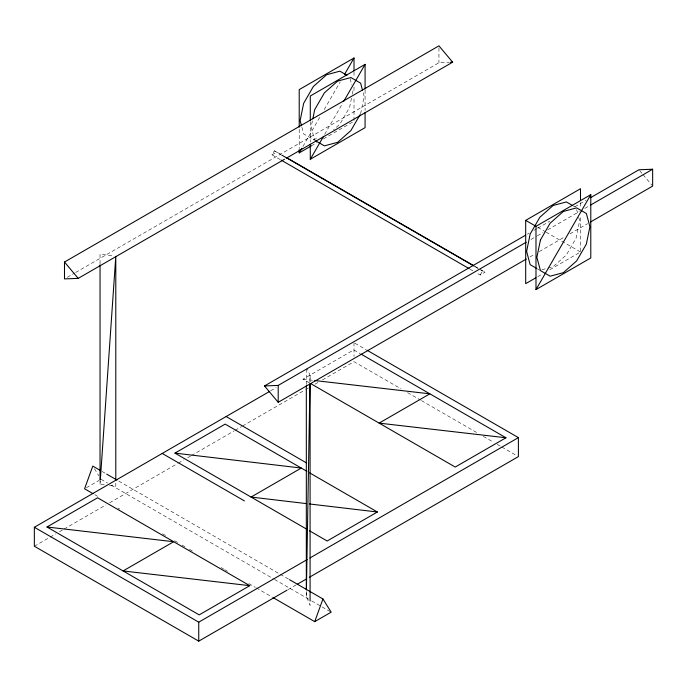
<?xml version="1.0" encoding="UTF-8"?>
<svg xmlns="http://www.w3.org/2000/svg" width="687" height="687" viewBox="0 0 687 687"><rect width="100%" height="100%" fill="white"/><g stroke="black" fill="none" stroke-linecap="round" stroke-linejoin="round"><path stroke-width="0.52" stroke-dasharray="3.44 2.58" d="M104.244 484.653L100.044 484.069L100.044 480.866M100.044 263.799L100.044 254.173L113.699 256.053M306.325 596.239L306.325 590.897L306.325 596.239L310.086 605.333L310.086 602.13M306.325 384.522L306.325 368.481M309.974 381.869L310.086 375.437L307.072 368.163M100.044 484.069L100.268 480.866M312.396 120.886L311.142 127.009L314.698 140.268L303.663 133.905L301.756 126.76M351.469 98.198L349.589 107.387L339.885 124.201L333.642 129.731M352.302 94.119L353.135 90.031M360.615 113.759L364.162 96.403L362.796 91.302M302.933 146.434L319.962 116.953M324.212 109.576L340.177 81.933M324.65 134.403L342.736 103.076M280.287 159.616L271.958 154.807L274.396 150.831L280.528 154.128M480.187 275.023L482.626 271.047L485.056 272.215L480.187 275.023L476.529 272.919M271.958 154.807L276.827 151.999M67.274 277.299L74.711 273.005M75.639 272.473L438.941 62.723L449.478 62.311M311.288 145.919L316.862 142.698M323.362 138.946L354.011 121.255L354.011 96.584M86.399 487.718L99.186 480.333M527.453 234.13L529.308 233.056M533.954 230.377L536.745 228.771M537.672 228.23L549.755 221.257M574.839 206.77L585.985 200.338M530.931 239.505L536.504 236.285M537.432 235.753L543.013 232.532M547.659 229.844L579.244 211.613M584.817 208.393L589.463 205.705M270.609 390.86L276.165 387.648M309.502 382.934L303.01 379.181L353.753 349.889L360.246 353.642M530.003 256.912L534.649 254.233M539.295 251.554L565.307 236.526M569.952 233.846L587.608 223.653M34.35 546.242L49.215 537.663M50.151 537.122L55.724 533.902M59.443 531.755L63.152 529.608M64.089 529.076L105.901 504.936M109.619 502.79L177.452 463.622M178.38 463.09L183.953 459.869M187.671 457.722L190.462 456.116M191.39 455.575L234.13 430.895M235.066 430.363L241.566 426.61M242.494 426.069L304.753 390.13M305.681 389.589L308.472 387.983M314.972 384.222L318.691 382.084M322.409 379.937L354.003 361.697L401.105 388.885M537.766 276.681L542.412 273.993M549.84 269.708L580.498 252.009L580.498 216.62M287.947 589.652L296.312 584.826M313.366 139.504L316.432 138.688M541.906 269.725L546.998 268.359M548.02 268.085L553.121 266.719L566.38 254.963L576.084 238.157L579.63 220.802L578.265 215.701M303.01 379.181L313.667 380.418M109.499 485.374L115.794 486.241L115.794 483.038M573.224 205.894L575.199 207.036M537.766 227.345L545.203 231.631M546.131 232.172L580.498 252.009M537.217 268.746L539.862 270.266M475 266.41L485.056 272.215M274.396 150.831L280.871 154.566M475.31 266.822L479.878 269.467M480.797 269.991L482.626 271.047M470.131 269.218L472.871 270.807M354.93 343.242L366.008 349.64M407.571 392.62L420.496 400.083M421.423 400.615L476.838 432.612M483.304 436.339L493.464 442.205M497.156 444.343L500.849 446.473M501.768 447.005L516.547 455.541M102.08 471.454L105.789 473.601M118.782 481.098L279.326 573.791M280.253 574.332L288.609 579.15M101.015 479.277L107.507 483.03M111.225 485.177L273.624 578.935M274.56 579.476L310.747 600.369M311.675 600.902L331.168 612.16M94.78 494.666L97.571 496.272M117.984 508.062L119.839 509.136M162.527 533.782L166.245 535.92M174.592 540.746L178.302 542.885M182.021 545.031L185.73 547.17M189.44 549.317L193.159 551.463M220.999 567.531L223.782 569.137M224.709 569.678L227.491 571.283M248.84 583.606L255.332 587.359M256.26 587.892L272.035 597.003M639.631 170.574L642.379 173.845M643.058 174.661L651.963 185.284M94.437 468.732L98.825 475.765M576.625 209.578L577.99 214.679M350.13 78.816L351.77 84.939M580.498 202.682L580.498 208.041M438.941 47.953L438.941 62.723M365.08 90.109L365.08 110.487M354.011 71.92L354.011 77.279M354.011 86.931L354.011 92.298M354.003 342.71L354.003 356.424M310.284 121.745L310.284 142.123M310.086 375.437L310.086 381.852M299.214 129.293L299.214 148.598"/><path stroke-width="1.03" d="M100.044 479.792L100.044 264.864M306.325 589.824L306.325 385.587M306.428 589.807L309.94 384.007M100.336 479.792L115.794 256.345L115.794 479.827M312.817 118.842L314.698 109.654L324.401 92.848L337.652 81.092L350.911 77.545L360.615 83.144L362.53 90.28M272.962 597.535L314.723 621.649L322.942 598.978L289.536 579.682M311.288 145.919L299.214 152.892L301.868 148.28M344.436 74.565L354.011 57.974L299.214 89.611L299.214 127.147M365.08 112.634L365.08 127.645L310.284 159.281L323.586 136.249M343.801 101.229L365.08 64.372L310.284 96.008L310.284 120.672M360.1 114.643L350.911 130.564L337.652 142.321L324.401 145.867L315.573 140.775M535.989 289.588L590.786 194.679L535.989 226.315L535.989 289.588L590.786 257.951L590.786 194.679M284.461 159.29L78.189 278.381L64.492 278.905L64.492 262.03L438.941 45.849L452.639 62.191L286.316 158.216M535.912 277.754L525.692 283.645L525.692 220.372L580.498 188.736L580.498 200.535M526.285 259.059L278.201 402.29L264.504 385.948L525.589 235.203M590.631 197.65L638.953 169.758L652.65 169.234L652.65 186.1L590.399 222.047M264.504 385.948L278.201 385.416L526.285 242.185M590.399 205.173L652.65 169.234M287.02 590.185L198.741 641.151L34.35 546.242L34.35 527.264L269.682 391.392M46.982 526.998L97.588 497.783L249.785 585.668L199.196 614.882L46.982 526.998L173.691 541.725L123.085 570.94L249.785 585.668M306.745 529.213L174.945 453.119L225.181 424.111L306.857 471.273M309.639 472.879L377.395 511.995L327.167 540.995L309.528 530.819M361.173 354.174L505.967 437.765L455.232 467.057L310.43 383.466M34.35 527.264L198.741 622.173L307.149 559.587M309.923 557.981L518.393 437.619L518.393 456.606L309.322 577.312M297.239 584.285L306.531 578.926M314.723 621.649L331.168 612.16L322.942 598.978M450.535 62.277L452.639 62.191M314.732 380.538L429.856 393.831L379.121 423.123L505.967 437.765M174.945 453.119L301.292 468.053L251.056 497.062L306.265 503.588M309.451 503.966L377.395 511.995M346.935 75.252L339.885 71.173L326.626 74.728L313.366 86.485L303.663 103.29L300.116 120.646L301.481 125.747M572.554 205.507L566.38 201.944L553.121 205.49L539.862 217.247L530.158 234.052L526.611 251.408L530.158 264.667L536.332 268.231M525.692 220.372L535.912 226.272M287.003 157.873L473.171 265.354M281.799 155.099L474.391 266.298M281.206 160.148L469.212 268.694M366.935 350.172L518.393 437.619M226.143 416.528L306.488 462.918M162.209 453.437L244.409 500.9M100.216 470.389L92.797 466.095L84.578 488.775L92.925 493.592M106.717 474.133L116.927 480.033M64.492 262.03L78.189 278.381M365.08 64.372L365.08 89.035M354.011 57.974L354.011 70.847M310.284 144.27L310.284 159.281M310.086 383.99L310.086 601.056M299.214 149.672L299.214 152.892M278.201 385.416L278.201 402.29M198.741 622.173L198.741 641.151M540.437 239.986L536.882 257.342L540.437 270.601L550.141 276.2L563.4 272.653L576.651 260.897L586.354 244.091L589.91 226.736L586.354 213.477L576.651 207.869L563.4 211.424L550.141 223.181L540.437 239.986"/></g></svg>
